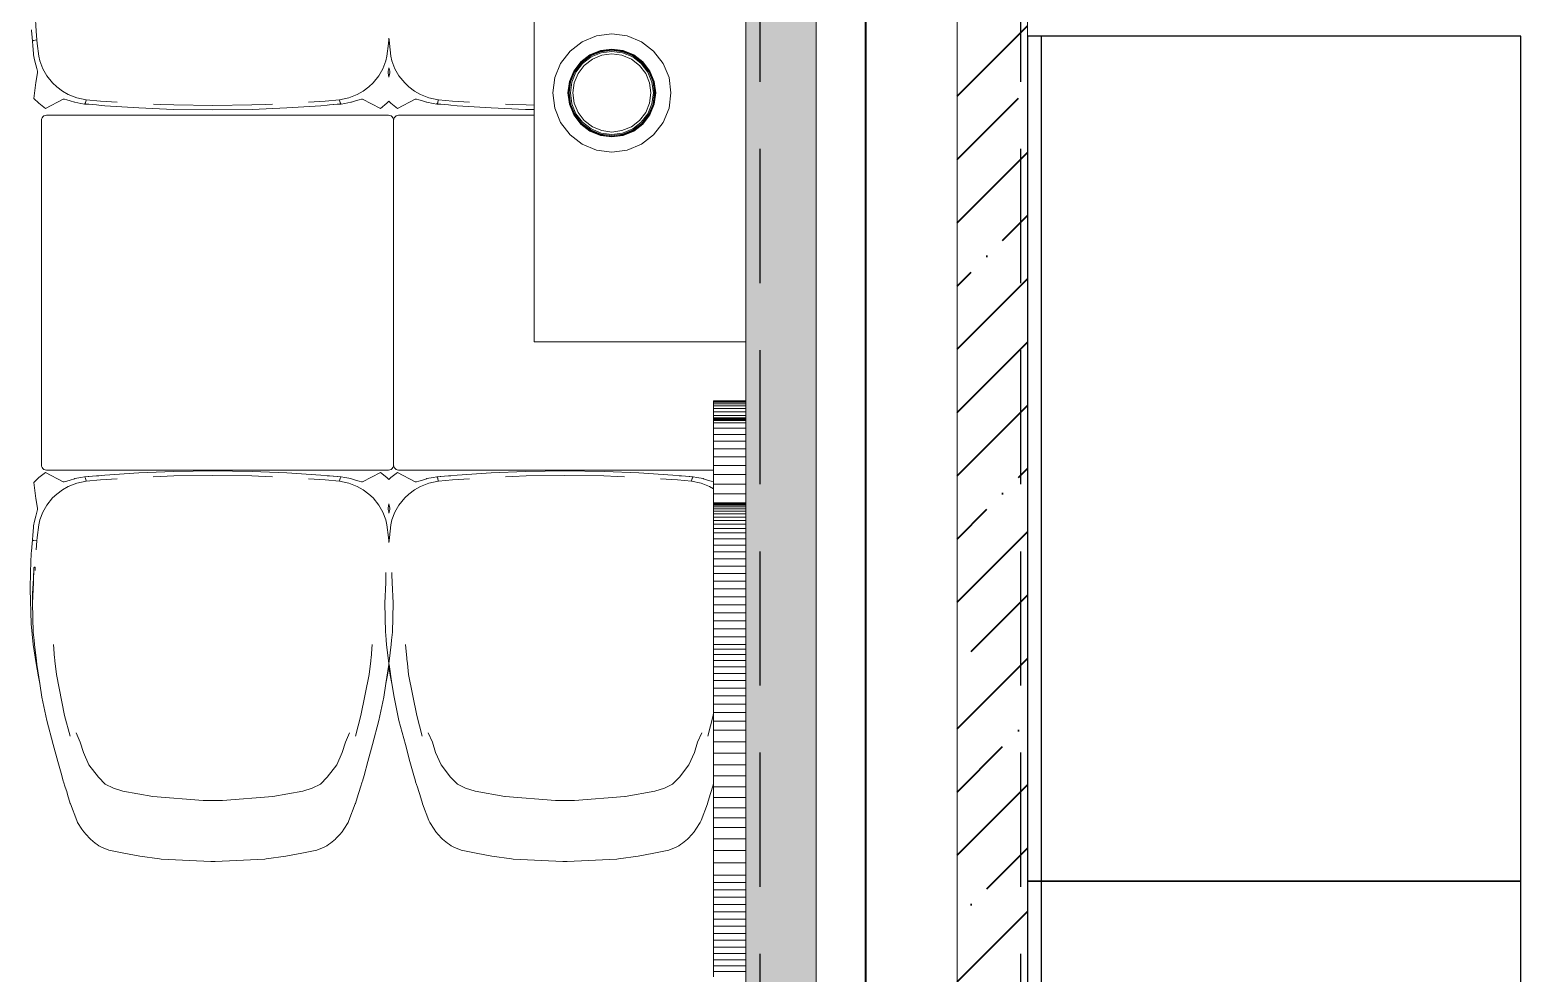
# Model space of a CAD drawing. Header units: millimetres. Extents: x 567392 to 582402, y 4512800 to 4518063.
# Drawn here: x 575513.1 to 575726.8, y 4513945.3 to 4514079.3 of the extents above; entities that cross this region are included whole.
import ezdxf

# ---------------------------------------------------------------- set-up
doc = ezdxf.new("R2010")
doc.units = ezdxf.units.MM
doc.linetypes.add('DASHED2', pattern=[9.525, 6.35, -3.175])
for name, color, linetype, lineweight in [('A-STRC-01', 2, 'Continuous', 40), ('a_8', 8, 'Continuous', 0), ('hatch', 251, 'Continuous', 40), ('tefriş', 251, 'Continuous', 13)]:
    doc.layers.add(name, color=color, linetype=linetype, lineweight=lineweight)
doc.layers.add('a_p1_d', color=1, linetype='DASHED2')
doc.layers.add('y_10', color=7, linetype='Continuous', true_color=0x4bc3c3)

# ---------------------------------------------------------------- blocks, each defined once
blk = doc.blocks.new('A$C4A613EE6')
h = blk.add_hatch(color=256)
h.dxf.hatch_style = 1
h.paths.add_polyline_path([(12300, -100), (0, -100), (0, 0), (12300, 0)])
for p, q in [((12300, 0), (2200, 0)), ((4815.3, -100), (2860, -100)), ((4898.9, -100), (4815.3, -100)), ((4815.3, -100), (4815.3, -400)), ((4898.9, -100), (4899.1, -100)), ((4898.9, -100), (4898.9, -145.5)), ((4899.1, -100), (4899.1, -145.5)), ((4899.5, -100), (4899.1, -100)), ((4901, -100), (4899.5, -100)), ((4899.5, -100), (4899.5, -145.5)), ((4901, -100), (4901, -145.5)), ((4903.2, -100), (4901, -100)), ((4906.2, -100), (4903.2, -100)), ((4903.2, -100), (4903.2, -145.5)), ((4910.1, -100), (4906.2, -100)), ((4906.2, -100), (4906.2, -145.5)), ((4914.6, -100), (4910.1, -100)), ((4910.1, -100), (4910.1, -145.5)), ((4919.9, -100), (4914.6, -100)), ((4914.6, -100), (4914.6, -145.5)), ((4919.9, -100), (4919.9, -145.5)), ((4923, -100), (4919.9, -100)), ((4923, -100), (4923.3, -100)), ((4923, -100), (4923, -145.5)), ((4923.3, -100), (4923.3, -145.5)), ((4923.6, -100), (4923.3, -100)), ((4923.6, -100), (4923.6, -145.5)), ((4924.9, -100), (4923.6, -100)), ((4924.9, -100), (4924.9, -145.5)), ((4926, -100), (4924.9, -100)), ((4926, -100), (4926, -145.5)), ((4926.4, -100), (4926, -100)), ((4926.4, -100), (4926.4, -145.5)), ((4927.1, -100), (4926.4, -100)), ((4927.1, -100), (4927.1, -145.5)), ((4930.2, -100), (4927.1, -100)), ((4930.2, -100), (4930.2, -145.5)), ((4930.2, -100), (4937.9, -100)), ((4937.9, -100), (4937.9, -145.5)), ((4937.9, -100), (4946.7, -100)), ((4946.7, -100), (4946.7, -145.5)), ((4956.4, -100), (4946.7, -100)), ((4967, -100), (4956.4, -100)), ((4956.4, -100), (4956.4, -145.5)), ((4967, -100), (4967, -145.5)), ((4967, -100), (4978.4, -100)), ((4978.4, -100), (4978.4, -145.5)), ((4978.4, -100), (4990.6, -100)), ((5003.5, -100), (4990.6, -100)), ((4990.6, -100), (4990.6, -145.5)), ((5017.1, -100), (5003.5, -100)), ((5003.5, -100), (5003.5, -145.5)), ((5031.2, -100), (5017.1, -100)), ((5017.1, -100), (5017.1, -145.5)), ((5031.2, -100), (5031.2, -145.5)), ((5044, -100), (5031.2, -100)), ((5044, -100), (5044, -100)), ((5044, -100), (5044, -145.5)), ((5044, -100), (5044, -145.5)), ((5044.5, -100), (5044, -100)), ((5044.5, -100), (5044.5, -145.5)), ((5044.7, -100), (5044.5, -100)), ((5044.7, -100), (5044.7, -145.5)), ((5045.6, -100), (5044.7, -100)), ((5045.6, -100), (5045.6, -145.5)), ((5047.3, -100), (5045.6, -100)), ((5049.6, -100), (5047.3, -100)), ((5047.3, -100), (5047.3, -145.5)), ((5052.4, -100), (5049.6, -100)), ((5049.6, -100), (5049.6, -145.5)), ((5055.8, -100), (5052.4, -100)), ((5052.4, -100), (5052.4, -145.5)), ((5059.6, -100), (5055.8, -100)), ((5055.8, -100), (5055.8, -145.5)), ((5064, -100), (5059.6, -100)), ((5059.6, -100), (5059.6, -145.5)), ((5069, -100), (5064, -100)), ((5064, -100), (5064, -145.5)), ((5074.3, -100), (5069, -100)), ((5069, -100), (5069, -145.5)), ((5080.2, -100), (5074.3, -100)), ((5074.3, -100), (5074.3, -145.5)), ((5086.4, -100), (5080.2, -100)), ((5080.2, -100), (5080.2, -145.5)), ((5095, -100), (5086.4, -100)), ((5086.4, -100), (5086.4, -145.5)), ((5095, -100), (5095, -145.5)), ((5104, -100), (5095, -100)), ((5113.5, -100), (5104, -100)), ((5104, -100), (5104, -145.5)), ((5123.4, -100), (5113.5, -100)), ((5113.5, -100), (5113.5, -145.5)), ((5133.7, -100), (5123.4, -100)), ((5123.4, -100), (5123.4, -145.5)), ((5144.2, -100), (5133.7, -100)), ((5133.7, -100), (5133.7, -145.5)), ((5155.1, -100), (5144.2, -100)), ((5144.2, -100), (5144.2, -145.5)), ((5166.1, -100), (5155.1, -100)), ((5155.1, -100), (5155.1, -145.5)), ((5177.4, -100), (5166.1, -100)), ((5166.1, -100), (5166.1, -145.5)), ((5188.7, -100), (5177.4, -100)), ((5177.4, -100), (5177.4, -145.5)), ((5200.1, -100), (5188.7, -100)), ((5188.7, -100), (5188.7, -145.5)), ((5211.4, -100), (5200.1, -100)), ((5200.1, -100), (5200.1, -145.5)), ((5222.7, -100), (5211.4, -100)), ((5211.4, -100), (5211.4, -145.5)), ((5222.7, -100), (5222.7, -145.5)), ((5233.9, -100), (5222.7, -100)), ((5244.9, -100), (5233.9, -100)), ((5233.9, -100), (5233.9, -145.5)), ((5251.7, -100), (5244.9, -100)), ((5244.9, -100), (5244.9, -145.5)), ((5259.3, -100), (5251.7, -100)), ((5251.7, -100), (5251.7, -145.5)), ((5267.5, -100), (5259.3, -100)), ((5259.3, -100), (5259.3, -145.5)), ((5276.5, -100), (5267.5, -100)), ((5267.5, -100), (5267.5, -145.5)), ((5286, -100), (5276.5, -100)), ((5276.5, -100), (5276.5, -145.5)), ((5296.1, -100), (5286, -100)), ((5286, -100), (5286, -145.5)), ((5306.8, -100), (5296.1, -100)), ((5296.1, -100), (5296.1, -145.5)), ((5318, -100), (5306.8, -100)), ((5306.8, -100), (5306.8, -145.5)), ((5329.6, -100), (5318, -100)), ((5318, -100), (5318, -145.5)), ((5341.6, -100), (5329.6, -100)), ((5329.6, -100), (5329.6, -145.5)), ((5353.9, -100), (5341.6, -100)), ((5341.6, -100), (5341.6, -145.5)), ((5366.5, -100), (5353.9, -100)), ((5353.9, -100), (5353.9, -145.5)), ((5383, -100), (5366.5, -100)), ((5366.5, -100), (5366.5, -145.5)), ((5399.5, -100), (5383, -100)), ((5383, -100), (5383, -145.5)), ((5415.7, -100), (5399.5, -100)), ((5399.5, -100), (5399.5, -145.5)), ((5431.6, -100), (5415.7, -100)), ((5415.7, -100), (5415.7, -145.5)), ((5447.2, -100), (5431.6, -100)), ((5431.6, -100), (5431.6, -145.5)), ((5462.4, -100), (5447.2, -100)), ((5447.2, -100), (5447.2, -145.5)), ((5477.1, -100), (5462.4, -100)), ((5462.4, -100), (5462.4, -145.5)), ((5491.2, -100), (5477.1, -100)), ((5477.1, -100), (5477.1, -145.5)), ((5504.7, -100), (5491.2, -100)), ((5491.2, -100), (5491.2, -145.5)), ((5520.9, -100), (5504.7, -100)), ((5504.7, -100), (5504.7, -145.5)), ((5537.6, -100), (5520.9, -100)), ((5520.9, -100), (5520.9, -145.5)), ((5554.8, -100), (5537.6, -100)), ((5537.6, -100), (5537.6, -145.5)), ((5572.4, -100), (5554.8, -100)), ((5554.8, -100), (5554.8, -145.5)), ((5582.7, -100), (5572.4, -100)), ((5572.4, -100), (5572.4, -145.5)), ((5593.2, -100), (5582.7, -100)), ((5582.7, -100), (5582.7, -145.5)), ((5603.6, -100), (5593.2, -100)), ((5593.2, -100), (5593.2, -145.5)), ((5614.1, -100), (5603.6, -100)), ((5603.6, -100), (5603.6, -145.5)), ((5624.6, -100), (5614.1, -100)), ((5614.1, -100), (5614.1, -145.5)), ((5634.9, -100), (5624.6, -100)), ((5624.6, -100), (5624.6, -145.5)), ((5645.1, -100), (5634.9, -100)), ((5634.9, -100), (5634.9, -145.5)), ((5655.1, -100), (5645.1, -100)), ((5645.1, -100), (5645.1, -145.5)), ((5664.8, -100), (5655.1, -100)), ((5655.1, -100), (5655.1, -145.5)), ((5674.5, -100), (5664.8, -100)), ((5664.8, -100), (5664.8, -145.5)), ((5683.8, -100), (5674.5, -100)), ((5674.5, -100), (5674.5, -145.5)), ((5692.7, -100), (5683.8, -100)), ((5683.8, -100), (5683.8, -145.5)), ((5701.2, -100), (5692.7, -100)), ((5692.7, -100), (5692.7, -145.5)), ((5709.2, -100), (5701.2, -100)), ((5701.2, -100), (5701.2, -145.5)), ((5716.7, -100), (5709.2, -100)), ((5709.2, -100), (5709.2, -145.5)), ((4898.9, -145.5), (4899.1, -145.5)), ((4899.1, -145.5), (4899.5, -145.5)), ((4901, -145.5), (4899.5, -145.5)), ((4903.2, -145.5), (4901, -145.5)), ((4906.2, -145.5), (4903.2, -145.5)), ((4910.1, -145.5), (4906.2, -145.5)), ((4914.6, -145.5), (4910.1, -145.5)), ((4919.9, -145.5), (4914.6, -145.5)), ((4923, -145.5), (4919.9, -145.5)), ((4923, -145.5), (4923.3, -145.5)), ((4923.3, -145.5), (4923.6, -145.5)), ((4924.9, -145.5), (4923.6, -145.5)), ((4926, -145.5), (4924.9, -145.5)), ((4926, -145.5), (4926.4, -145.5)), ((4926.4, -145.5), (4927.1, -145.5)), ((4930.2, -145.5), (4927.1, -145.5)), ((4937.9, -145.5), (4930.2, -145.5)), ((4937.9, -145.5), (4946.7, -145.5)), ((4946.7, -145.5), (4956.4, -145.5)), ((4967, -145.5), (4956.4, -145.5)), ((4967, -145.5), (4978.4, -145.5)), ((4990.6, -145.5), (4978.4, -145.5)), ((4997.3, -145.5), (4990.6, -145.5)), ((4997.3, -592.7), (4997.3, -145.5)), ((5003.5, -145.5), (4997.3, -145.5)), ((5013.9, -145.5), (5003.5, -145.5)), ((5011.6, -154), (5013.2, -149)), ((5013.9, -145.7), (5013.2, -149)), ((5013.9, -145.5), (5013.9, -145.7)), ((5017.1, -145.5), (5013.9, -145.5)), ((5024, -145.5), (5017.1, -145.5)), ((5020.7, -151.4), (5024, -145.5)), ((5031.2, -145.5), (5024, -145.5)), ((5044, -145.5), (5031.2, -145.5)), ((5044, -145.5), (5044, -145.5)), ((5044, -145.5), (5044.5, -145.5)), ((5044.5, -145.5), (5044.7, -145.5)), ((5044.7, -145.5), (5045.6, -145.5)), ((5047.3, -145.5), (5045.6, -145.5)), ((5049.6, -145.5), (5047.3, -145.5)), ((5052.4, -145.5), (5049.6, -145.5)), ((5055.8, -145.5), (5052.4, -145.5)), ((5059.6, -145.5), (5055.8, -145.5)), ((5064, -145.5), (5059.6, -145.5)), ((5069, -145.5), (5064, -145.5)), ((5074.3, -145.5), (5069, -145.5)), ((5080.2, -145.5), (5074.3, -145.5)), ((5086.4, -145.5), (5080.2, -145.5)), ((5095, -145.5), (5086.4, -145.5)), ((5104, -145.5), (5095, -145.5)), ((5113.5, -145.5), (5104, -145.5)), ((5123.4, -145.5), (5113.5, -145.5)), ((5133.7, -145.5), (5123.4, -145.5)), ((5144.2, -145.5), (5133.7, -145.5)), ((5155.1, -145.5), (5144.2, -145.5)), ((5166.1, -145.5), (5155.1, -145.5)), ((5177.4, -145.5), (5166.1, -145.5)), ((5188.7, -145.5), (5177.4, -145.5)), ((5200.1, -145.5), (5188.7, -145.5)), ((5211.4, -145.5), (5200.1, -145.5)), ((5222.7, -145.5), (5211.4, -145.5)), ((5233.9, -145.5), (5222.7, -145.5)), ((5244.9, -145.5), (5233.9, -145.5)), ((5251.7, -145.5), (5244.9, -145.5)), ((5259.3, -145.5), (5251.7, -145.5)), ((5267.5, -145.5), (5259.3, -145.5)), ((5276.5, -145.5), (5267.5, -145.5)), ((5286, -145.5), (5276.5, -145.5)), ((5296.1, -145.5), (5286, -145.5)), ((5306.8, -145.5), (5296.1, -145.5)), ((5318, -145.5), (5306.8, -145.5)), ((5319.2, -145.5), (5318, -145.5)), ((5329.6, -145.5), (5319.2, -145.5)), ((5341.6, -145.5), (5329.6, -145.5)), ((5342.1, -145.5), (5341.6, -145.5)), ((5342.1, -145.5), (5345.6, -146.2)), ((5353.9, -145.5), (5342.1, -145.5)), ((5375.2, -153.8), (5345.6, -146.2)), ((5366.5, -145.5), (5353.9, -145.5)), ((5383, -145.5), (5366.5, -145.5)), ((5399.5, -145.5), (5383, -145.5)), ((5415.7, -145.5), (5399.5, -145.5)), ((5431.6, -145.5), (5415.7, -145.5)), ((5442.8, -145.5), (5431.6, -145.5)), ((5447.6, -147), (5442.8, -145.5)), ((5447.2, -145.5), (5442.8, -145.5)), ((5462.4, -145.5), (5447.2, -145.5)), ((5453.6, -149), (5447.6, -147)), ((5458.1, -150.3), (5453.6, -149)), ((5477.1, -145.5), (5462.4, -145.5)), ((5491.2, -145.5), (5477.1, -145.5)), ((5504.7, -145.5), (5491.2, -145.5)), ((5520.9, -145.5), (5504.7, -145.5)), ((5537.6, -145.5), (5520.9, -145.5)), ((5554.8, -145.5), (5537.6, -145.5)), ((5572.4, -145.5), (5554.8, -145.5)), ((5582.7, -145.5), (5572.4, -145.5)), ((5593.2, -145.5), (5582.7, -145.5)), ((5603.6, -145.5), (5593.2, -145.5)), ((5614.1, -145.5), (5603.6, -145.5)), ((5624.6, -145.5), (5614.1, -145.5)), ((5634.9, -145.5), (5624.6, -145.5)), ((5645.1, -145.5), (5634.9, -145.5)), ((5655.1, -145.5), (5645.1, -145.5)), ((5664.8, -145.5), (5655.1, -145.5)), ((5674.5, -145.5), (5664.8, -145.5)), ((5683.8, -145.5), (5674.5, -145.5)), ((5692.7, -145.5), (5683.8, -145.5)), ((5701.2, -145.5), (5692.7, -145.5)), ((5709.2, -145.5), (5701.2, -145.5)), ((5716.7, -145.5), (5709.2, -145.5)), ((5006.8, -174.4), (5007.9, -169.2)), ((5007.9, -169.2), (5009.5, -160.5)), ((5009.5, -160.5), (5009.6, -159.9)), ((5009.6, -159.9), (5011.6, -154)), ((5013, -176.7), (5015.9, -163.3)), ((5015.9, -163.3), (5020.7, -151.4)), ((5383.6, -168.2), (5370.3, -162.3)), ((5398.4, -172.8), (5383.6, -168.2)), ((5470.5, -154), (5458.1, -150.3)), ((5471.1, -154.3), (5470.5, -154)), ((5471.1, -154.3), (5494.7, -163.4)), ((5497.6, -164.5), (5494.7, -163.4)), ((5507.4, -170.7), (5497.6, -164.5)), ((5511, -173.1), (5507.4, -170.7)), ((5005.6, -191.1), (5005.3, -194.4)), ((5007.1, -174.6), (5005.6, -191.1)), ((5005.6, -191.1), (5006.5, -179.5)), ((5006.5, -179.5), (5006.8, -174.4)), ((5007.1, -174.6), (5008.7, -175.8)), ((5008.7, -175.8), (5013, -176.7)), ((5011.2, -197), (5013, -176.8)), ((5013, -176.8), (5013, -176.7)), ((5416, -180.5), (5398.4, -172.8)), ((5398.4, -172.8), (5398.4, -172.8)), ((5416, -180.5), (5433.5, -194)), ((5514.7, -176.4), (5511, -173.1)), ((5520.6, -181.8), (5514.7, -176.4)), ((5521.4, -182.6), (5520.6, -181.8)), ((5527, -189.6), (5521.4, -182.6)), ((5529, -192.3), (5527, -189.6)), ((5530.7, -194.9), (5529, -192.3)), ((4440.1, -208.8), (4419.9, -217.2)), ((4461.9, -206), (4440.1, -208.8)), ((4483.6, -208.8), (4461.9, -206)), ((4503.8, -217.2), (4483.6, -208.8)), ((5004.5, -203.3), (5001.3, -251.5)), ((5005.3, -194.4), (5004.5, -203.3)), ((5009.9, -220.8), (5011.2, -197)), ((5433.5, -194), (5443.3, -203.7)), ((5443.3, -203.7), (5449.1, -215.3)), ((5532.9, -198.5), (5530.7, -194.9)), ((5537, -209.1), (5532.9, -198.5)), ((5541.3, -230.3), (5537, -209.1)), ((4402.5, -230.6), (4389.2, -247.9)), ((4419.9, -217.2), (4402.5, -230.6)), ((4445.7, -229.7), (4430.7, -235.9)), ((4445.9, -230.3), (4431, -236.5)), ((4446.2, -231.3), (4431.5, -237.4)), ((4446.6, -233), (4432.4, -238.9)), ((4461.9, -227.6), (4445.7, -229.7)), ((4461.9, -228.2), (4445.9, -230.3)), ((4461.9, -229.3), (4446.2, -231.3)), ((4461.9, -231), (4446.6, -233)), ((4461.9, -234.5), (4447.5, -236.4)), ((4478, -229.7), (4461.9, -227.6)), ((4477.8, -230.3), (4461.9, -228.2)), ((4477.6, -231.3), (4461.9, -229.3)), ((4477.1, -233), (4461.9, -231)), ((4476.2, -236.4), (4461.9, -234.5)), ((4491.3, -238.9), (4477.1, -233)), ((4492.2, -237.4), (4477.6, -231.3)), ((4492.7, -236.5), (4477.8, -230.3)), ((4493, -235.9), (4478, -229.7)), ((4521.2, -230.6), (4503.8, -217.2)), ((4534.6, -247.9), (4521.2, -230.6)), ((5453.1, -228.8), (5449.1, -215.3)), ((5460.8, -271.2), (5453.1, -228.8)), ((5545.7, -252.7), (5541.3, -230.3)), ((4389.2, -247.9), (4380.8, -268.2)), ((4417.8, -245.8), (4407.9, -258.7)), ((4418.2, -246.3), (4408.4, -259.1)), ((4419, -247), (4409.3, -259.6)), ((4420.2, -248.2), (4410.8, -260.4)), ((4422.7, -250.7), (4413.9, -262.2)), ((4430.7, -235.9), (4417.8, -245.8)), ((4431, -236.5), (4418.2, -246.3)), ((4431.5, -237.4), (4419, -247)), ((4432.4, -238.9), (4420.2, -248.2)), ((4434.2, -241.9), (4422.7, -250.7)), ((4447.5, -236.4), (4434.2, -241.9)), ((4489.6, -241.9), (4476.2, -236.4)), ((4501, -250.7), (4489.6, -241.9)), ((4503.5, -248.2), (4491.3, -238.9)), ((4504.8, -247), (4492.2, -237.4)), ((4505.5, -246.3), (4492.7, -236.5)), ((4506, -245.8), (4493, -235.9)), ((4509.8, -262.2), (4501, -250.7)), ((4512.9, -260.4), (4503.5, -248.2)), ((4514.4, -259.6), (4504.8, -247)), ((4515.3, -259.1), (4505.5, -246.3)), ((4515.9, -258.7), (4506, -245.8)), ((4543, -268.2), (4534.6, -247.9)), ((5001.3, -251.5), (4999.3, -300.6)), ((5549.4, -280.6), (5545.7, -252.7)), ((4380.8, -268.2), (4377.9, -289.9)), ((4401.7, -273.8), (4399.5, -289.9)), ((4402.3, -273.9), (4400.2, -289.9)), ((4403.3, -274.2), (4401.2, -289.9)), ((4407.9, -258.7), (4401.7, -273.8)), ((4408.4, -259.1), (4402.3, -273.9)), ((4405, -274.7), (4402.9, -289.9)), ((4409.3, -259.6), (4403.3, -274.2)), ((4410.8, -260.4), (4405, -274.7)), ((4408.4, -275.6), (4406.5, -289.9)), ((4413.9, -262.2), (4408.4, -275.6)), ((4515.4, -275.6), (4509.8, -262.2)), ((4518.8, -274.7), (4512.9, -260.4)), ((4520.5, -274.2), (4514.4, -259.6)), ((4521.5, -273.9), (4515.3, -259.1)), ((4517.3, -289.9), (4515.4, -275.6)), ((4522.1, -273.8), (4515.9, -258.7)), ((4520.8, -289.9), (4518.8, -274.7)), ((4522.5, -289.9), (4520.5, -274.2)), ((4523.6, -289.9), (4521.5, -273.9)), ((4524.2, -289.9), (4522.1, -273.8)), ((4545.8, -289.9), (4543, -268.2)), ((5006.4, -282.1), (5007, -272)), ((5460.8, -271.2), (5460.8, -271.3)), ((5466.7, -342.8), (5460.8, -271.3)), ((4377.9, -289.9), (4380.8, -311.6)), ((4399.5, -289.9), (4401.7, -306)), ((4400.2, -289.9), (4402.3, -305.9)), ((4401.2, -289.9), (4403.3, -305.6)), ((4402.9, -289.9), (4405, -305.2)), ((4406.5, -289.9), (4408.4, -304.2)), ((4515.4, -304.2), (4517.3, -289.9)), ((4518.8, -305.2), (4520.8, -289.9)), ((4520.5, -305.6), (4522.5, -289.9)), ((4521.5, -305.9), (4523.6, -289.9)), ((4522.1, -306), (4524.2, -289.9)), ((4543, -311.6), (4545.8, -289.9)), ((5005.7, -301.2), (5006.4, -282.1)), ((5549.7, -282.9), (5549.4, -280.6)), ((5552.9, -353.4), (5549.7, -282.9)), ((4380.8, -311.6), (4389.2, -331.9)), ((4401.7, -306), (4407.9, -321.1)), ((4402.3, -305.9), (4408.4, -320.8)), ((4403.3, -305.6), (4409.3, -320.2)), ((4405, -305.2), (4410.8, -319.4)), ((4408.4, -304.2), (4413.9, -317.6)), ((4409.3, -320.2), (4419, -332.8)), ((4410.8, -319.4), (4420.2, -331.6)), ((4413.9, -317.6), (4422.7, -329.1)), ((4501, -329.1), (4509.8, -317.6)), ((4503.5, -331.6), (4512.9, -319.4)), ((4504.8, -332.8), (4514.4, -320.2)), ((4509.8, -317.6), (4515.4, -304.2)), ((4512.9, -319.4), (4518.8, -305.2)), ((4514.4, -320.2), (4520.5, -305.6)), ((4515.3, -320.8), (4521.5, -305.9)), ((4515.9, -321.1), (4522.1, -306)), ((4534.6, -331.9), (4543, -311.6)), ((4998.5, -356.5), (4999.3, -300.6)), ((5004.9, -356.5), (5005.7, -301.2)), ((4389.2, -331.9), (4402.5, -349.3)), ((4407.9, -321.1), (4417.8, -334)), ((4408.4, -320.8), (4418.2, -333.6)), ((4417.8, -334), (4430.7, -343.9)), ((4418.2, -333.6), (4431, -343.4)), ((4419, -332.8), (4431.5, -342.4)), ((4420.2, -331.6), (4432.4, -340.9)), ((4422.7, -329.1), (4434.2, -337.9)), ((4432.4, -340.9), (4446.6, -346.8)), ((4434.2, -337.9), (4447.5, -343.4)), ((4476.2, -343.4), (4489.6, -337.9)), ((4477.1, -346.8), (4491.3, -340.9)), ((4489.6, -337.9), (4501, -329.1)), ((4491.3, -340.9), (4503.5, -331.6)), ((4492.2, -342.4), (4504.8, -332.8)), ((4492.7, -343.4), (4505.5, -333.6)), ((4493, -343.9), (4506, -334)), ((4505.5, -333.6), (4515.3, -320.8)), ((4506, -334), (4515.9, -321.1)), ((4521.2, -349.3), (4534.6, -331.9)), ((4402.5, -349.3), (4419.9, -362.6)), ((4419.9, -362.6), (4440.1, -371)), ((4430.7, -343.9), (4445.7, -350.1)), ((4431, -343.4), (4445.9, -349.5)), ((4431.5, -342.4), (4446.2, -348.5)), ((4445.7, -350.1), (4461.9, -352.3)), ((4445.9, -349.5), (4461.9, -351.6)), ((4446.2, -348.5), (4461.9, -350.6)), ((4446.6, -346.8), (4461.9, -348.8)), ((4447.5, -343.4), (4461.9, -345.3)), ((4461.9, -345.3), (4476.2, -343.4)), ((4461.9, -348.8), (4477.1, -346.8)), ((4461.9, -350.6), (4477.6, -348.5)), ((4461.9, -351.6), (4477.8, -349.5)), ((4461.9, -352.3), (4478, -350.1)), ((4477.6, -348.5), (4492.2, -342.4)), ((4477.8, -349.5), (4492.7, -343.4)), ((4478, -350.1), (4493, -343.9)), ((4483.6, -371), (4503.8, -362.6)), ((4503.8, -362.6), (4521.2, -349.3)), ((4998.5, -356.5), (4999.3, -412.3)), ((5004.9, -356.5), (5005.7, -411.7)), ((5466.7, -370.1), (5466.7, -342.8)), ((5549.7, -430), (5552.9, -359.5)), ((5553, -356.5), (5552.9, -353.4)), ((5552.9, -359.5), (5553, -356.5)), ((4440.1, -371), (4461.9, -373.9)), ((4461.9, -373.9), (4483.6, -371)), ((5460.8, -441.6), (5466.7, -370.1)), ((4020.3, -400), (4479, -400)), ((4479, -400), (4478.9, -411.7)), ((4479, -400), (4485.4, -400)), ((4485.4, -400), (4485.2, -412.3)), ((4485.4, -400), (4493.5, -400)), ((4493.5, -400), (4493.5, -592.7)), ((4493.5, -400), (4815.3, -400)), ((4478.9, -411.7), (4478.1, -430.9)), ((4483.2, -461.4), (4485.2, -412.3)), ((4999.3, -412.3), (5001.3, -461.4)), ((5005.7, -411.7), (5006.4, -430.9)), ((4478.1, -430.9), (4477.6, -440.9)), ((5006.4, -430.9), (5007, -441)), ((5453.1, -484.1), (5460.8, -441.7)), ((5460.8, -441.6), (5460.8, -441.7)), ((5545.7, -460.3), (5549.4, -432.3)), ((5549.4, -432.3), (5549.7, -430)), ((4480, -509.7), (4483.2, -461.4)), ((5001.3, -461.4), (5004.5, -509.7)), ((5541.3, -482.6), (5545.7, -460.3)), ((5449.1, -497.6), (5453.1, -484.1)), ((5537, -503.9), (5541.3, -482.6)), ((4474.7, -492.1), (4473.3, -516)), ((4479.2, -518.5), (4480, -509.7)), ((5004.5, -509.7), (5005.3, -518.5)), ((5009.9, -492.1), (5011.2, -516)), ((5443.3, -509.2), (5433.5, -518.9)), ((5449.1, -497.6), (5443.3, -509.2)), ((5532.9, -514.4), (5537, -503.9)), ((4473.3, -516), (4471.6, -536.1)), ((4477.5, -538.3), (4478.9, -521.8)), ((4478, -533.5), (4477.7, -538.5)), ((4478.9, -521.8), (4478, -533.5)), ((4478.9, -521.8), (4479.2, -518.5)), ((5005.3, -518.5), (5005.6, -521.8)), ((5006.5, -533.5), (5005.6, -521.8)), ((5005.6, -521.8), (5007.1, -538.3)), ((5006.8, -538.5), (5006.5, -533.5)), ((5011.2, -516), (5013, -536.1)), ((5398.4, -540.2), (5416, -532.4)), ((5433.5, -518.9), (5416, -532.4)), ((5514.7, -536.5), (5520.6, -531.1)), ((5520.6, -531.1), (5521.4, -530.3)), ((5521.4, -530.3), (5527, -523.3)), ((5527, -523.3), (5529, -520.6)), ((5529, -520.6), (5530.7, -518.1)), ((5530.7, -518.1), (5532.9, -514.4)), ((4468.6, -549.7), (4463.9, -561.6)), ((4471.6, -536.3), (4468.6, -549.7)), ((4471.6, -536.1), (4471.6, -536.3)), ((4475.8, -537.1), (4471.6, -536.3)), ((4474.9, -553), (4472.9, -558.9)), ((4475, -552.4), (4474.9, -553)), ((4476.6, -543.7), (4475, -552.4)), ((4477.5, -538.3), (4475.8, -537.1)), ((4477.7, -538.5), (4476.6, -543.7)), ((5007.9, -543.7), (5006.8, -538.5)), ((5008.7, -537.1), (5007.1, -538.3)), ((5009.5, -552.4), (5007.9, -543.7)), ((5013, -536.3), (5008.7, -537.1)), ((5009.6, -553), (5009.5, -552.4)), ((5011.6, -558.9), (5009.6, -553)), ((5013, -536.1), (5013, -536.3)), ((5013, -536.3), (5015.9, -549.7)), ((5015.9, -549.7), (5020.7, -561.6)), ((5370.3, -550.6), (5383.6, -544.7)), ((5383.6, -544.7), (5398.4, -540.2)), ((5398.4, -540.2), (5398.4, -540.2)), ((5471.1, -558.7), (5494.7, -549.6)), ((5494.7, -549.6), (5497.6, -548.4)), ((5497.6, -548.4), (5507.4, -542.2)), ((5507.4, -542.2), (5511, -539.8)), ((5511, -539.8), (5514.7, -536.5)), ((4459.2, -569.9), (4453.3, -577.9)), ((4463.9, -561.6), (4459.2, -569.9)), ((4470.6, -567.2), (4471.4, -563.9)), ((4470.6, -568.9), (4470.6, -567.2)), ((4483.8, -594.2), (4470.6, -568.9)), ((4472.9, -558.9), (4471.4, -563.9)), ((5014, -568.9), (5000.8, -594.2)), ((5013.2, -563.9), (5011.6, -558.9)), ((5013.2, -563.9), (5013.9, -567.3)), ((5013.9, -567.3), (5014, -568.9)), ((5020.7, -561.6), (5025.3, -569.9)), ((5025.3, -569.9), (5031.3, -577.9)), ((5345.6, -566.8), (5287.8, -578.4)), ((5345.6, -566.8), (5375.2, -559.1)), ((5387, -583), (5411.3, -576.6)), ((5411.3, -576.6), (5431.1, -571)), ((5431.1, -571), (5438.8, -568.8)), ((5438.8, -568.8), (5440.1, -568.4)), ((5440.1, -568.4), (5447.6, -565.9)), ((5447.6, -565.9), (5453.6, -563.9)), ((5453.6, -563.9), (5458.1, -562.6)), ((5458.1, -562.6), (5470.5, -558.9)), ((5470.5, -558.9), (5471.1, -558.7)), ((4427.5, -597.8), (4416.3, -602)), ((4437.5, -592.1), (4427.5, -597.8)), ((4447.7, -583.9), (4437.5, -592.1)), ((4453.3, -577.9), (4447.7, -583.9)), ((4476.5, -603.5), (4483.8, -594.2)), ((4493.5, -592.7), (4493.8, -594.5)), ((4493.8, -594.5), (4494.5, -596.2)), ((4494.5, -596.2), (4495.6, -597.7)), ((4495.6, -597.7), (4497.1, -598.8)), ((4993.7, -598.8), (4995.2, -597.7)), ((4995.2, -597.7), (4996.3, -596.2)), ((4996.3, -596.2), (4997, -594.5)), ((4997, -594.5), (4997.3, -592.7)), ((5000.8, -594.2), (5008, -603.5)), ((5031.3, -577.9), (5036.9, -583.9)), ((5036.9, -583.9), (5047.1, -592.1)), ((5047.1, -592.1), (5057, -597.8)), ((5057, -597.8), (5068.2, -602)), ((5264.5, -581.1), (5245.2, -582.8)), ((5266.4, -580.9), (5264.5, -581.1)), ((5268.6, -580.6), (5266.4, -580.9)), ((5272, -580.2), (5268.6, -580.6)), ((5287.8, -578.4), (5272, -580.2)), ((5319.7, -599.1), (5353, -592.3)), ((5353, -592.3), (5387, -583)), ((4386.6, -606.2), (4384.3, -606.4)), ((4386.6, -606.6), (4384.3, -606.4)), ((4391.5, -605.7), (4386.6, -606.2)), ((4386.6, -606.2), (4386.6, -606.4)), ((4386.6, -606.4), (4386.6, -606.6)), ((4391.5, -607), (4386.6, -606.6)), ((4409.5, -603.5), (4391.5, -605.7)), ((4409.5, -609.2), (4391.5, -607)), ((4416.3, -602), (4409.5, -603.5)), ((4416.3, -610.8), (4409.5, -609.2)), ((4427.5, -615), (4416.3, -610.8)), ((4427.2, -606.1), (4426.2, -606.4)), ((4426.2, -606.4), (4427.2, -606.6)), ((4427.2, -606.1), (4431.1, -605.3)), ((4431.1, -607.4), (4427.2, -606.6)), ((4437.5, -620.6), (4427.5, -615)), ((4431.1, -605.3), (4433.1, -605.2)), ((4433.1, -607.6), (4431.1, -607.4)), ((4433.1, -605.2), (4439.4, -606.4)), ((4439.4, -606.4), (4433.1, -607.6)), ((4470.6, -643.9), (4483.8, -618.5)), ((4473.7, -606.4), (4476.5, -603.5)), ((4476.5, -609.2), (4473.7, -606.4)), ((4483.8, -618.5), (4476.5, -609.2)), ((4493.5, -606.9), (4493.8, -605.1)), ((4493.5, -606.9), (4493.5, -1092.5)), ((4493.8, -605.1), (4494.5, -603.4)), ((4494.5, -603.4), (4495.6, -601.9)), ((4495.6, -601.9), (4497.1, -600.8)), ((4497.1, -598.8), (4498.9, -599.6)), ((4497.1, -600.8), (4498.9, -600)), ((4498.9, -599.6), (4500.7, -599.8)), ((4498.9, -600), (4500.7, -599.8)), ((4500.7, -599.8), (4990.1, -599.8)), ((4990.1, -599.8), (4991.9, -599.6)), ((4991.9, -600), (4990.1, -599.8)), ((4991.9, -599.6), (4993.7, -598.8)), ((4993.7, -600.8), (4991.9, -600)), ((4995.2, -601.9), (4993.7, -600.8)), ((4996.3, -603.4), (4995.2, -601.9)), ((4997, -605.1), (4996.3, -603.4)), ((4997.3, -606.9), (4997, -605.1)), ((4997.3, -1092.5), (4997.3, -606.9)), ((5008, -609.2), (5000.8, -618.5)), ((5000.8, -618.5), (5014, -643.9)), ((5008, -603.5), (5010.9, -606.4)), ((5010.9, -606.4), (5008, -609.2)), ((5045.1, -606.4), (5051.5, -605.2)), ((5051.5, -607.6), (5045.1, -606.4)), ((5047.1, -620.6), (5057, -615)), ((5051.5, -605.2), (5053.5, -605.3)), ((5053.5, -607.4), (5051.5, -607.6)), ((5053.5, -605.3), (5057.3, -606.1)), ((5057.3, -606.6), (5053.5, -607.4)), ((5057, -615), (5068.2, -610.8)), ((5058.3, -606.4), (5057.3, -606.1)), ((5057.3, -606.6), (5058.3, -606.4)), ((5068.2, -602), (5075.1, -603.5)), ((5068.2, -610.8), (5075.1, -609.2)), ((5075.1, -603.5), (5093, -605.7)), ((5075.1, -609.2), (5093, -607)), ((5093, -605.7), (5097.9, -606.2)), ((5093, -607), (5097.9, -606.6)), ((5097.9, -606.4), (5097.9, -606.2)), ((5097.9, -606.2), (5100.1, -606.4)), ((5097.9, -606.6), (5097.9, -606.4)), ((5097.9, -606.6), (5100.1, -606.4)), ((5100.1, -606.4), (5100.2, -606.4)), ((5100.2, -606.4), (5100.3, -606.4)), ((5142.9, -602.1), (5147.7, -602.1)), ((5142.9, -610.6), (5147.8, -610.7)), ((5147.7, -602.1), (5155.5, -601.9)), ((5147.8, -610.7), (5155.5, -610.8)), ((5155.5, -601.9), (5157.1, -601.9)), ((5157.1, -610.8), (5155.5, -610.8)), ((5157.1, -601.9), (5186.3, -600.4)), ((5186.3, -612.3), (5157.1, -610.8)), ((5184.4, -600.4), (5186.3, -600.4)), ((5186.3, -612.3), (5184.4, -612.3)), ((5186.3, -600.4), (5227.5, -601.5)), ((5227.5, -611.3), (5186.3, -612.3)), ((5227.5, -601.5), (5231.3, -601.8)), ((5231.3, -610.9), (5227.5, -611.3)), ((5238.8, -602.5), (5231.3, -601.8)), ((5231.3, -610.9), (5238.8, -610.2)), ((5244.8, -603.2), (5238.8, -602.5)), ((5238.8, -610.2), (5244.8, -609.6)), ((5256.8, -604.5), (5244.8, -603.2)), ((5244.8, -609.6), (5256.8, -608.2)), ((5256.8, -604.5), (5272.2, -606.4)), ((5256.8, -608.2), (5267.8, -606.9)), ((5267.8, -606.9), (5272.2, -606.4)), ((5272.2, -606.4), (5273.3, -606.2)), ((5273.3, -606.5), (5272.2, -606.4)), ((5273.3, -606.2), (5300.3, -602.1)), ((5300.4, -610.6), (5273.3, -606.5)), ((5277.8, -606.4), (5291.1, -604.1)), ((5291.1, -608.7), (5277.8, -606.4)), ((5291.1, -604.1), (5300.3, -602.1)), ((5300.4, -610.6), (5291.1, -608.7)), ((5300.3, -602.1), (5319.7, -599.1)), ((5319.7, -613.6), (5300.4, -610.6)), ((5353, -620.5), (5319.7, -613.6)), ((4447.7, -628.9), (4437.5, -620.6)), ((4453.3, -634.8), (4447.7, -628.9)), ((4459.2, -642.9), (4453.3, -634.8)), ((5025.3, -642.9), (5031.3, -634.8)), ((5031.3, -634.8), (5036.9, -628.9)), ((5036.9, -628.9), (5047.1, -620.6)), ((5245.2, -630), (5264.5, -631.7)), ((5264.5, -631.7), (5266.4, -631.8)), ((5266.4, -631.8), (5268.6, -632.1)), ((5268.6, -632.1), (5272, -632.5)), ((5272, -632.5), (5287.8, -634.4)), ((5345.6, -646), (5287.8, -634.4)), ((5387, -629.8), (5353, -620.5)), ((5411.3, -636.2), (5387, -629.8)), ((5431.1, -641.7), (5411.3, -636.2)), ((4463.9, -651.2), (4459.2, -642.9)), ((4468.6, -663.1), (4463.9, -651.2)), ((4470.6, -645.5), (4470.6, -643.9)), ((4471.4, -648.8), (4470.6, -645.5)), ((4471.4, -648.8), (4472.9, -653.8)), ((4472.9, -653.8), (4474.9, -659.7)), ((4474.9, -659.7), (4475, -660.3)), ((4475, -660.3), (4476.6, -669)), ((5007.9, -669), (5009.5, -660.3)), ((5009.5, -660.3), (5009.6, -659.7)), ((5009.6, -659.7), (5011.6, -653.8)), ((5011.6, -653.8), (5013.2, -648.8)), ((5013.9, -645.5), (5013.2, -648.8)), ((5014, -643.9), (5013.9, -645.5)), ((5015.9, -663.1), (5020.7, -651.2)), ((5020.7, -651.2), (5025.3, -642.9)), ((5375.2, -653.6), (5345.6, -646)), ((5383.6, -668), (5370.3, -662.1)), ((5438.8, -643.9), (5431.1, -641.7)), ((5440.1, -644.3), (5438.8, -643.9)), ((5447.6, -646.8), (5440.1, -644.3)), ((5453.6, -648.8), (5447.6, -646.8)), ((5458.1, -650.1), (5453.6, -648.8)), ((5470.5, -653.8), (5458.1, -650.1)), ((5471.1, -654.1), (5470.5, -653.8)), ((5471.1, -654.1), (5494.7, -663.2)), ((4471.6, -676.6), (4468.6, -663.1)), ((4471.6, -676.5), (4475.8, -675.6)), ((4473.3, -696.8), (4471.6, -676.6)), ((4475.8, -675.6), (4477.5, -674.4)), ((4476.6, -669), (4477.7, -674.2)), ((4478.9, -690.9), (4477.5, -674.4)), ((4477.7, -674.2), (4478, -679.3)), ((4478, -679.3), (4478.9, -690.9)), ((5007.1, -674.4), (5005.6, -690.9)), ((5005.6, -690.9), (5006.5, -679.3)), ((5006.5, -679.3), (5006.8, -674.2)), ((5006.8, -674.2), (5007.9, -669)), ((5007.1, -674.4), (5008.7, -675.6)), ((5008.7, -675.6), (5013, -676.5)), ((5011.2, -696.8), (5013, -676.6)), ((5013, -676.5), (5015.9, -663.1)), ((5013, -676.6), (5013, -676.5)), ((5398.4, -672.6), (5383.6, -668)), ((5416, -680.3), (5398.4, -672.6)), ((5398.4, -672.6), (5398.4, -672.6)), ((5416, -680.3), (5433.5, -693.8)), ((5497.6, -664.3), (5494.7, -663.2)), ((5507.4, -670.5), (5497.6, -664.3)), ((5511, -672.9), (5507.4, -670.5)), ((5514.7, -676.2), (5511, -672.9)), ((5520.6, -681.6), (5514.7, -676.2)), ((5521.4, -682.4), (5520.6, -681.6)), ((5527, -689.4), (5521.4, -682.4)), ((4474.7, -720.7), (4473.3, -696.8)), ((4479.2, -694.2), (4478.9, -690.9)), ((4480, -703.1), (4479.2, -694.2)), ((4483.2, -751.3), (4480, -703.1)), ((5004.5, -703.1), (5001.3, -751.3)), ((5005.3, -694.2), (5004.5, -703.1)), ((5005.6, -690.9), (5005.3, -694.2)), ((5009.9, -720.6), (5011.2, -696.8)), ((5433.5, -693.8), (5443.3, -703.5)), ((5443.3, -703.5), (5449.1, -715.1)), ((5529, -692.1), (5527, -689.4)), ((5530.7, -694.7), (5529, -692.1)), ((5532.9, -698.3), (5530.7, -694.7)), ((5537, -708.9), (5532.9, -698.3)), ((5453.1, -728.6), (5449.1, -715.1)), ((5541.3, -730.1), (5537, -708.9)), ((5460.8, -771), (5453.1, -728.6)), ((5545.7, -752.5), (5541.3, -730.1)), ((4485.2, -800.4), (4483.2, -751.3)), ((5001.3, -751.3), (4999.3, -800.4)), ((5549.4, -780.4), (5545.7, -752.5)), ((4478.1, -781.8), (4477.6, -771.8)), ((4478.9, -801), (4478.1, -781.8)), ((5005.7, -801), (5006.4, -781.9)), ((5006.4, -781.9), (5007, -771.8)), ((5460.8, -771), (5460.8, -771.1)), ((5466.7, -842.6), (5460.8, -771.1)), ((5549.7, -782.7), (5549.4, -780.4)), ((5552.9, -853.2), (5549.7, -782.7)), ((4479.6, -856.3), (4478.9, -801)), ((4486, -856.3), (4485.2, -800.4)), ((4998.5, -856.3), (4999.3, -800.4)), ((5004.9, -856.3), (5005.7, -801)), ((5466.7, -869.9), (5466.7, -842.6)), ((5553, -856.3), (5552.9, -853.2)), ((4479.6, -856.3), (4478.9, -911.5)), ((4486, -856.3), (4485.2, -912.1)), ((4998.5, -856.3), (4999.3, -912.1)), ((5004.9, -856.3), (5005.7, -911.5)), ((5460.8, -941.4), (5466.7, -869.9)), ((5549.7, -929.8), (5552.9, -859.3)), ((5552.9, -859.3), (5553, -856.3)), ((4478.9, -911.5), (4478.1, -930.7)), ((4483.2, -961.2), (4485.2, -912.1)), ((4999.3, -912.1), (5001.3, -961.2)), ((5005.7, -911.5), (5006.4, -930.7)), ((4478.1, -930.7), (4477.6, -940.7)), ((5006.4, -930.7), (5007, -940.8)), ((5545.7, -960.1), (5549.4, -932.1)), ((5549.4, -932.1), (5549.7, -929.8)), ((4480, -1009.5), (4483.2, -961.2)), ((5001.3, -961.2), (5004.5, -1009.5)), ((5453.1, -983.9), (5460.8, -941.5)), ((5460.8, -941.4), (5460.8, -941.5)), ((5541.3, -982.4), (5545.7, -960.1)), ((5537, -1003.7), (5541.3, -982.4)), ((4474.7, -991.9), (4473.3, -1015.8)), ((5009.9, -991.9), (5011.2, -1015.8)), ((5449.1, -997.4), (5443.3, -1009)), ((5449.1, -997.4), (5453.1, -983.9)), ((5532.9, -1014.2), (5537, -1003.7)), ((4473.3, -1015.8), (4471.6, -1035.9)), ((4477.5, -1038.1), (4478.9, -1021.6)), ((4478.9, -1021.6), (4478, -1033.3)), ((4478.9, -1021.6), (4479.2, -1018.3)), ((4479.2, -1018.3), (4480, -1009.5)), ((5004.5, -1009.5), (5005.3, -1018.3)), ((5005.3, -1018.3), (5005.6, -1021.6)), ((5006.5, -1033.3), (5005.6, -1021.6)), ((5005.6, -1021.6), (5007.1, -1038.1)), ((5011.2, -1015.8), (5013, -1035.9)), ((5433.5, -1018.7), (5416, -1032.2)), ((5443.3, -1009), (5433.5, -1018.7)), ((5521.4, -1030.1), (5527, -1023.1)), ((5527, -1023.1), (5529, -1020.4)), ((5529, -1020.4), (5530.7, -1017.9)), ((5530.7, -1017.9), (5532.9, -1014.2)), ((4471.6, -1036.1), (4468.6, -1049.5)), ((4471.6, -1035.9), (4471.6, -1036.1)), ((4475.8, -1036.9), (4471.6, -1036.1)), ((4476.6, -1043.5), (4475, -1052.2)), ((4477.5, -1038.1), (4475.8, -1036.9)), ((4477.7, -1038.3), (4476.6, -1043.5)), ((4478, -1033.3), (4477.7, -1038.3)), ((5006.8, -1038.3), (5006.5, -1033.3)), ((5007.9, -1043.5), (5006.8, -1038.3)), ((5008.7, -1036.9), (5007.1, -1038.1)), ((5009.5, -1052.2), (5007.9, -1043.5)), ((5013, -1036.1), (5008.7, -1036.9)), ((5013, -1035.9), (5013, -1036.1)), ((5013, -1036.1), (5015.9, -1049.5)), ((5370.3, -1050.4), (5383.6, -1044.5)), ((5383.6, -1044.5), (5398.4, -1040)), ((5398.4, -1040), (5416, -1032.2)), ((5398.4, -1040), (5398.4, -1040)), ((5497.6, -1048.2), (5507.4, -1042)), ((5507.4, -1042), (5511, -1039.6)), ((5511, -1039.6), (5514.7, -1036.3)), ((5514.7, -1036.3), (5520.6, -1030.9)), ((5520.6, -1030.9), (5521.4, -1030.1)), ((4463.9, -1061.4), (4459.2, -1069.7)), ((4468.6, -1049.5), (4463.9, -1061.4)), ((4470.6, -1067), (4471.4, -1063.7)), ((4470.6, -1068.7), (4470.6, -1067)), ((4472.9, -1058.7), (4471.4, -1063.7)), ((4474.9, -1052.8), (4472.9, -1058.7)), ((4475, -1052.2), (4474.9, -1052.8)), ((5009.6, -1052.8), (5009.5, -1052.2)), ((5011.6, -1058.7), (5009.6, -1052.8)), ((5013.2, -1063.7), (5011.6, -1058.7)), ((5013.2, -1063.7), (5013.9, -1067.1)), ((5013.9, -1067.1), (5014, -1068.7)), ((5015.9, -1049.5), (5020.7, -1061.4)), ((5020.7, -1061.4), (5025.3, -1069.7)), ((5345.6, -1066.6), (5287.8, -1078.2)), ((5345.6, -1066.6), (5375.2, -1058.9)), ((5438.8, -1068.6), (5440.1, -1068.2)), ((5440.1, -1068.2), (5447.6, -1065.7)), ((5447.6, -1065.7), (5453.6, -1063.7)), ((5453.6, -1063.7), (5458.1, -1062.4)), ((5458.1, -1062.4), (5470.5, -1058.7)), ((5470.5, -1058.7), (5471.1, -1058.5)), ((5471.1, -1058.5), (5494.7, -1049.4)), ((5494.7, -1049.4), (5497.6, -1048.2)), ((4447.7, -1083.7), (4437.5, -1091.9)), ((4453.3, -1077.7), (4447.7, -1083.7)), ((4459.2, -1069.7), (4453.3, -1077.7)), ((4483.8, -1094), (4470.6, -1068.7)), ((5014, -1068.7), (5000.8, -1094)), ((5025.3, -1069.7), (5031.3, -1077.7)), ((5031.3, -1077.7), (5036.9, -1083.7)), ((5036.9, -1083.7), (5047.1, -1091.9)), ((5264.5, -1080.9), (5245.2, -1082.6)), ((5266.4, -1080.7), (5264.5, -1080.9)), ((5268.6, -1080.4), (5266.4, -1080.7)), ((5272, -1080), (5268.6, -1080.4)), ((5287.8, -1078.2), (5272, -1080)), ((5353, -1092.1), (5387, -1082.8)), ((5387, -1082.8), (5411.3, -1076.4)), ((5411.3, -1076.4), (5431.1, -1070.8)), ((5431.1, -1070.8), (5438.8, -1068.6)), ((4374, -1107.1), (4349.7, -1108.4)), ((4386.6, -1106), (4374, -1107.1)), ((4391.5, -1105.5), (4386.6, -1106)), ((4386.6, -1106), (4387.2, -1110.6)), ((4387.2, -1110.6), (4388.2, -1112.3)), ((4409.5, -1103.3), (4391.5, -1105.5)), ((4405.6, -1110.7), (4394.8, -1111.8)), ((4407.9, -1110.6), (4405.6, -1110.7)), ((4414.8, -1109.4), (4407.9, -1110.6)), ((4416.3, -1101.8), (4409.5, -1103.3)), ((4421.8, -1107.3), (4414.8, -1109.4)), ((4414.8, -1109.4), (4414.8, -1109.4)), ((4427.5, -1097.6), (4416.3, -1101.8)), ((4427.2, -1105.9), (4421.8, -1107.3)), ((4427.2, -1105.9), (4431.1, -1105.1)), ((4437.5, -1091.9), (4427.5, -1097.6)), ((4431.1, -1105.1), (4433.1, -1105)), ((4433.1, -1105), (4447.1, -1107.6)), ((4447.1, -1107.6), (4469.5, -1110.4)), ((4469.5, -1110.4), (4476.5, -1103.3)), ((4476.5, -1103.3), (4483.8, -1094)), ((4493.5, -1092.5), (4493.8, -1094.3)), ((4493.8, -1094.3), (4494.5, -1096)), ((4494.5, -1096), (4495.6, -1097.5)), ((4495.6, -1097.5), (4497.1, -1098.6)), ((4497.1, -1098.6), (4498.9, -1099.4)), ((4498.9, -1099.4), (4500.7, -1099.6)), ((4990.1, -1099.6), (4500.7, -1099.6)), ((4990.1, -1099.6), (4991.9, -1099.4)), ((4991.9, -1099.4), (4993.7, -1098.6)), ((4993.7, -1098.6), (4995.2, -1097.5)), ((4995.2, -1097.5), (4996.3, -1096)), ((4996.3, -1096), (4997, -1094.3)), ((4997, -1094.3), (4997.3, -1092.5)), ((5000.8, -1094), (5008, -1103.3)), ((5008, -1103.3), (5015, -1110.4)), ((5015, -1110.4), (5037.5, -1107.6)), ((5037.5, -1107.6), (5051.5, -1105)), ((5047.1, -1091.9), (5057, -1097.6)), ((5051.5, -1105), (5053.5, -1105.1)), ((5053.5, -1105.1), (5057.3, -1105.9)), ((5057, -1097.6), (5068.2, -1101.8)), ((5062.8, -1107.3), (5057.3, -1105.9)), ((5069.7, -1109.4), (5062.8, -1107.3)), ((5068.2, -1101.8), (5075.1, -1103.3)), ((5069.8, -1109.4), (5069.7, -1109.4)), ((5076.7, -1110.6), (5069.8, -1109.4)), ((5075.1, -1103.3), (5093, -1105.5)), ((5078.9, -1110.7), (5076.7, -1110.6)), ((5089.8, -1111.8), (5078.9, -1110.7)), ((5093, -1105.5), (5097.9, -1106)), ((5096.3, -1112.4), (5097.4, -1110.6)), ((5097.4, -1110.6), (5097.9, -1106)), ((5097.9, -1106), (5110.5, -1107.1)), ((5134.9, -1108.4), (5136, -1110.3)), ((5135.9, -1108.5), (5135.6, -1108.5)), ((5139.8, -1108.5), (5135.9, -1108.5)), ((5157.1, -1110.6), (5136, -1110.3)), ((5136, -1110.3), (5151.4, -1110.6)), ((5151.4, -1110.6), (5172.6, -1112.1)), ((5186.3, -1112.1), (5157.1, -1110.6)), ((5227.5, -1111.1), (5186.3, -1112.1)), ((5215.5, -1113.9), (5245, -1111.1)), ((5231.3, -1110.7), (5227.5, -1111.1)), ((5231.3, -1110.7), (5238.8, -1110)), ((5238.8, -1110), (5244.8, -1109.4)), ((5244.8, -1109.4), (5256.8, -1108)), ((5245, -1111.1), (5271.9, -1107.2)), ((5256.8, -1108), (5267.8, -1106.7)), ((5267.8, -1106.7), (5273.3, -1106)), ((5271.9, -1107.2), (5291.1, -1103.9)), ((5273.3, -1106), (5300.3, -1101.9)), ((5291.1, -1103.9), (5300.3, -1101.9)), ((5300.3, -1101.9), (5319.7, -1098.9)), ((5319.7, -1098.9), (5353, -1092.1)), ((4373.1, -1113.6), (4372.2, -1113.7)), ((4388.2, -1112.3), (4373.1, -1113.6)), ((4383.2, -1112.8), (4373.1, -1113.6)), ((4388.3, -1112.4), (4383.2, -1112.8)), ((4394.8, -1111.8), (4388.3, -1112.4)), ((5096.3, -1112.4), (5089.8, -1111.8)), ((5101.3, -1112.8), (5096.3, -1112.4)), ((5096.3, -1112.4), (5112.4, -1113.7)), ((5112.4, -1113.7), (5101.3, -1112.8)), ((5112.4, -1113.7), (5115.1, -1114)), ((5115.1, -1114), (5141.7, -1115.3)), ((5141.7, -1115.3), (5166.4, -1115.6)), ((5166.4, -1115.6), (5215.5, -1113.9)), ((5186.3, -1112.1), (5172.6, -1112.1))]:
    blk.add_line(p, q)
blk.add_lwpolyline([(12300, -100), (0, -100), (0, 0), (12300, 0)], close=True)
blk = doc.blocks.new('A$C77146D2B')
at = {"color": 4}
for p, q in [((0, 120), (0, 0)), ((70, 120), (0, 120)), ((2, 0), (2, 120)), ((70, 0), (70, 120)), ((0, 0), (70, 0))]:
    blk.add_line(p, q, dxfattribs=at)

msp = doc.modelspace()

# ---------------------------------------------------------------- hatches: boundary and pattern name
at = {"layer": 'hatch'}
h = msp.add_hatch(dxfattribs=at)
h.set_pattern_fill('ANSI35', color=256, scale=2)
h.set_pattern_definition([(45, (500407.795, 4489427.766), (-8.9802561, 8.9802561), []), (45, (500416.776, 4489427.766), (-8.9802561, 8.9802561), [15.875, -3.175, 0, -3.175])])
h.paths.add_polyline_path([(575654.65, 4514575.52), (575644.65, 4514575.52), (575644.65, 4513910.52), (575654.65, 4513910.52)])
at = {"layer": 'tefriş'}
h = msp.add_hatch(dxfattribs=at)
h.set_pattern_fill('AR-RSHKE', color=34, scale=0.01)
h.set_pattern_definition([(0, (500121.8337, 4493135.302), (6.477, 3.048), [1.524, -1.27, 1.778, -0.762, 2.286, -1.016]), (0, (500123.3577, 4493135.429), (6.477, 3.048), [1.27, -4.826, 1.016, -1.524]), (0, (500126.4057, 4493135.1115), (6.477, 3.048), [0.762, -7.874]), (90, (500121.8337, 4493135.302), (-2.159, 3.048), [2.921, -9.271]), (90, (500123.3577, 4493135.302), (-2.159, 3.048), [2.8575, -9.3345]), (90, (500124.6277, 4493135.302), (-2.159, 3.048), [2.667, -9.525]), (90, (500126.4057, 4493135.1115), (-2.159, 3.048), [2.921, -9.271]), (90, (500127.1677, 4493135.1115), (-2.159, 3.048), [2.921, -9.271]), (90, (500129.4537, 4493135.302), (-2.159, 3.048), [2.794, -9.398])])
h.paths.add_polyline_path([(575894.65, 4513949.643), (575904.65, 4513949.643), (575904.65, 4514106.639), (575894.65, 4514106.639)])
h.paths.add_polyline_path([(575894.65, 4513766.643), (575904.65, 4513766.643), (575904.65, 4513949.643), (575894.65, 4513949.643)])
h.paths.add_polyline_path([(575904.65, 4513766.643), (575894.65, 4513766.643), (575894.65, 4513624.399), (575904.65, 4513624.399), (575904.65, 4513704.399)])
h.paths.add_polyline_path([(575894.65, 4514106.639), (575904.65, 4514106.639, -0.1883199), (575926.795, 4514176.489), (575919.646, 4514183.559, 0.1891226)])
h.paths.add_polyline_path([(575695.638, 4513654.181), (575695.638, 4513674.72), (575675.031, 4513674.72), (575675.031, 4513654.181)], flags=9)
h.paths.add_polyline_path([(575765.626, 4513636.351), (575793.934, 4513636.351), (575793.934, 4513656.958), (575765.626, 4513656.958)], flags=9)
h.paths.add_polyline_path([(575702.843, 4513670.91), (575742.802, 4513670.91), (575742.802, 4513691.517), (575702.843, 4513691.517)], flags=9)
h.paths.add_polyline_path([(575777.567, 4513666.382), (575798.106, 4513666.382), (575798.106, 4513686.989), (575777.567, 4513686.989)], flags=9)
h.paths.add_polyline_path([(575826.257, 4513667.697), (575866.216, 4513667.697), (575866.216, 4513688.304), (575826.257, 4513688.304)], flags=9)

# ---------------------------------------------------------------- linework, layer by layer
at = {"layer": 'A-STRC-01', "color": 3}
msp.add_lwpolyline([(575631.65, 4514562.52), (575631.65, 4513906.52)], dxfattribs=at)
at = {"layer": 'a_p1_d', "ltscale": 3}
for points in [[(575616.65, 4515062.52), (575616.65, 4513366.52)], [(575653.65, 4515062.52), (575653.65, 4513366.52)]]:
    msp.add_lwpolyline(points, dxfattribs=at)
at = {"layer": 'tefriş'}
for p, q in [((575654.65, 4513287.787), (575654.65, 4514599.819)), ((575644.65, 4513910.52), (575644.65, 4514575.52))]:
    msp.add_line(p, q, dxfattribs=at)

# ---------------------------------------------------------------- block references
at = {"layer": 'a_8', "xscale": 0.09999999999999998, "yscale": 0.09999999999999998, "zscale": 0.09999999999999998, "rotation": 270}
msp.add_blockref('A$C4A613EE6', (575624.65, 4514516.52), dxfattribs=at)
at = {"layer": 'y_10'}
for p in [(575654.65, 4513958.399), (575654.65, 4513838.399)]:
    msp.add_blockref('A$C77146D2B', p, dxfattribs=at)

doc.saveas('drawing.dxf')
